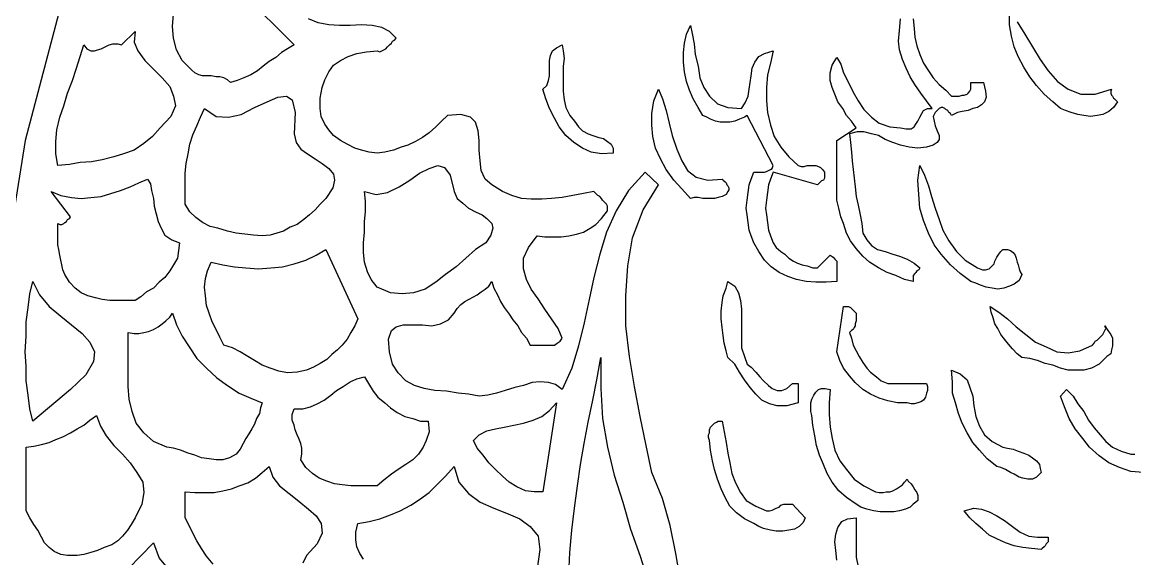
# Model space of a CAD drawing. Extents: x 0.02 to 7.63, y 0.01 to 6.75.
# Drawn here: x 1.181 to 2.335, y 3.242 to 3.798 of the extents above; entities that cross this region are included whole.
import ezdxf

# ---------------------------------------------------------------- set-up
doc = ezdxf.new("R2010")
doc.units = 0
doc.layers.add('1', color=7, linetype='Continuous')

msp = doc.modelspace()

# ---------------------------------------------------------------- linework, layer by layer
for points in [[(2.105, 3.801), (2.106, 3.791), (2.107, 3.782), (2.109, 3.773), (2.112, 3.764), (2.116, 3.755), (2.121, 3.747), (2.126, 3.74), (2.132, 3.733), (2.139, 3.727), (2.145, 3.721), (2.148, 3.721), (2.151, 3.721), (2.153, 3.721), (2.156, 3.722), (2.158, 3.722), (2.161, 3.723), (2.162, 3.724), (2.164, 3.726), (2.165, 3.728), (2.165, 3.735), (2.178, 3.735), (2.18, 3.726), (2.181, 3.72), (2.179, 3.715), (2.176, 3.712), (2.172, 3.709), (2.167, 3.708), (2.162, 3.706), (2.156, 3.705), (2.151, 3.704), (2.145, 3.701), (2.144, 3.703), (2.142, 3.704), (2.141, 3.706), (2.139, 3.707), (2.138, 3.708), (2.136, 3.709), (2.134, 3.709), (2.132, 3.708), (2.128, 3.704), (2.126, 3.7), (2.127, 3.695), (2.128, 3.69), (2.13, 3.685), (2.132, 3.68), (2.132, 3.676), (2.13, 3.673), (2.126, 3.67), (2.119, 3.668), (2.11, 3.667), (2.101, 3.668), (2.092, 3.67), (2.084, 3.673), (2.076, 3.676), (2.069, 3.68), (2.062, 3.682), (2.054, 3.684), (2.047, 3.684), (2.039, 3.682), (2.04, 3.673), (2.041, 3.663), (2.042, 3.654), (2.043, 3.645), (2.044, 3.636), (2.045, 3.627), (2.046, 3.617), (2.048, 3.608), (2.05, 3.598), (2.052, 3.589), (2.053, 3.579), (2.057, 3.572), (2.062, 3.566), (2.068, 3.562), (2.076, 3.56), (2.084, 3.557), (2.091, 3.555), (2.099, 3.552), (2.106, 3.548), (2.112, 3.543), (2.111, 3.541), (2.109, 3.54), (2.108, 3.538), (2.107, 3.537), (2.105, 3.535), (2.105, 3.533), (2.105, 3.531), (2.105, 3.529), (2.096, 3.531), (2.087, 3.535), (2.078, 3.538), (2.069, 3.543), (2.06, 3.549), (2.053, 3.555), (2.046, 3.563), (2.04, 3.571), (2.036, 3.579), (2.033, 3.589), (2.03, 3.596), (2.028, 3.605), (2.026, 3.613), (2.026, 3.622), (2.026, 3.63), (2.026, 3.639), (2.026, 3.649), (2.026, 3.658), (2.026, 3.666), (2.026, 3.675), (2.046, 3.688), (2.041, 3.695), (2.036, 3.701), (2.032, 3.708), (2.027, 3.715), (2.024, 3.723), (2.021, 3.73), (2.019, 3.737), (2.019, 3.745), (2.021, 3.753), (2.026, 3.761), (2.03, 3.754), (2.033, 3.745), (2.038, 3.735), (2.043, 3.725), (2.048, 3.716), (2.054, 3.707), (2.062, 3.699), (2.07, 3.693), (2.081, 3.689), (2.092, 3.688), (2.098, 3.687), (2.103, 3.687), (2.106, 3.689), (2.108, 3.692), (2.11, 3.695), (2.112, 3.699), (2.114, 3.703), (2.116, 3.706), (2.12, 3.708), (2.125, 3.708), (2.119, 3.716), (2.113, 3.724), (2.107, 3.733), (2.102, 3.741), (2.098, 3.75), (2.094, 3.759), (2.091, 3.769), (2.09, 3.778), (2.091, 3.789), (2.092, 3.801)], [(2.311, 3.728), (2.31, 3.726), (2.31, 3.724), (2.311, 3.722), (2.312, 3.721), (2.313, 3.719), (2.314, 3.718), (2.316, 3.716), (2.317, 3.715), (2.313, 3.709), (2.308, 3.705), (2.302, 3.702), (2.296, 3.701), (2.289, 3.7), (2.282, 3.701), (2.276, 3.702), (2.269, 3.704), (2.263, 3.706), (2.258, 3.708), (2.25, 3.715), (2.241, 3.723), (2.233, 3.732), (2.226, 3.741), (2.22, 3.751), (2.214, 3.762), (2.21, 3.772), (2.207, 3.783), (2.205, 3.795), (2.205, 3.807)], [(2.213, 3.798), (2.221, 3.785), (2.229, 3.772), (2.237, 3.759), (2.245, 3.747), (2.255, 3.736), (2.266, 3.728), (2.279, 3.723), (2.294, 3.723), (2.311, 3.728)], [(1.927, 3.708), (1.931, 3.714), (1.934, 3.721), (1.935, 3.728), (1.936, 3.735), (1.937, 3.742), (1.938, 3.75), (1.941, 3.756), (1.945, 3.762), (1.951, 3.765), (1.96, 3.768), (1.957, 3.755), (1.954, 3.743), (1.953, 3.73), (1.953, 3.716), (1.954, 3.704), (1.957, 3.691), (1.961, 3.679), (1.968, 3.668), (1.976, 3.658), (1.986, 3.649), (1.989, 3.648), (1.992, 3.648), (1.995, 3.649), (1.998, 3.649), (2.001, 3.649), (2.004, 3.649), (2.007, 3.648), (2.009, 3.647), (2.011, 3.645), (2.013, 3.642), (2.013, 3.64), (2.013, 3.638), (2.013, 3.636), (2.012, 3.634), (2.01, 3.633), (2.009, 3.632), (2.007, 3.63), (2.006, 3.629), (1.96, 3.642), (1.957, 3.635), (1.955, 3.629), (1.954, 3.621), (1.953, 3.613), (1.952, 3.605), (1.953, 3.598), (1.954, 3.59), (1.955, 3.582), (1.957, 3.576), (1.96, 3.569), (1.963, 3.564), (1.968, 3.56), (1.972, 3.557), (1.976, 3.553), (1.981, 3.55), (1.985, 3.548), (1.99, 3.546), (1.995, 3.545), (2.001, 3.543), (2.006, 3.543), (2.019, 3.556), (2.022, 3.554), (2.024, 3.552), (2.026, 3.55), (2.026, 3.547), (2.026, 3.544), (2.026, 3.541), (2.026, 3.538), (2.026, 3.535), (2.026, 3.532), (2.026, 3.529), (2.015, 3.528), (2.004, 3.528), (1.994, 3.529), (1.984, 3.531), (1.975, 3.534), (1.966, 3.538), (1.958, 3.544), (1.951, 3.551), (1.945, 3.56), (1.94, 3.569), (1.937, 3.576), (1.935, 3.582), (1.934, 3.59), (1.933, 3.598), (1.932, 3.605), (1.933, 3.613), (1.934, 3.621), (1.935, 3.629), (1.937, 3.635), (1.94, 3.642), (1.943, 3.642), (1.946, 3.642), (1.948, 3.642), (1.951, 3.642), (1.953, 3.643), (1.955, 3.644), (1.957, 3.645), (1.959, 3.646), (1.96, 3.649), (1.933, 3.701), (1.93, 3.699), (1.925, 3.697), (1.92, 3.695), (1.915, 3.694), (1.91, 3.694), (1.905, 3.694), (1.9, 3.695), (1.895, 3.697), (1.891, 3.699), (1.887, 3.701), (1.882, 3.709), (1.877, 3.718), (1.873, 3.727), (1.87, 3.736), (1.868, 3.746), (1.867, 3.756), (1.867, 3.766), (1.868, 3.776), (1.87, 3.785), (1.874, 3.794), (1.876, 3.786), (1.878, 3.775), (1.879, 3.764), (1.882, 3.752), (1.884, 3.74), (1.888, 3.73), (1.894, 3.721), (1.902, 3.713), (1.913, 3.709), (1.927, 3.708)], [(1.754, 3.695), (1.758, 3.689), (1.762, 3.685), (1.768, 3.682), (1.773, 3.68), (1.779, 3.678), (1.784, 3.677), (1.788, 3.674), (1.792, 3.671), (1.794, 3.667), (1.794, 3.662), (1.782, 3.661), (1.771, 3.663), (1.762, 3.667), (1.753, 3.673), (1.745, 3.68), (1.738, 3.689), (1.733, 3.698), (1.728, 3.708), (1.724, 3.718), (1.721, 3.728), (1.725, 3.732), (1.727, 3.737), (1.728, 3.742), (1.728, 3.747), (1.728, 3.752), (1.728, 3.758), (1.729, 3.763), (1.731, 3.768), (1.735, 3.771), (1.741, 3.774), (1.742, 3.768), (1.743, 3.76), (1.742, 3.752), (1.742, 3.743), (1.742, 3.735), (1.742, 3.726), (1.743, 3.717), (1.745, 3.709), (1.749, 3.701), (1.754, 3.695)], [(1.907, 3.635), (1.908, 3.634), (1.91, 3.632), (1.911, 3.631), (1.912, 3.629), (1.913, 3.628), (1.914, 3.626), (1.914, 3.624), (1.913, 3.622), (1.911, 3.619), (1.907, 3.617), (1.903, 3.616), (1.899, 3.615), (1.895, 3.615), (1.891, 3.615), (1.887, 3.615), (1.882, 3.616), (1.878, 3.616), (1.874, 3.615), (1.865, 3.625), (1.857, 3.634), (1.849, 3.645), (1.843, 3.656), (1.838, 3.667), (1.835, 3.679), (1.834, 3.691), (1.834, 3.703), (1.836, 3.716), (1.841, 3.728), (1.845, 3.718), (1.849, 3.706), (1.852, 3.693), (1.855, 3.68), (1.86, 3.666), (1.865, 3.654), (1.871, 3.644), (1.88, 3.637), (1.892, 3.634), (1.907, 3.635)], [(2.172, 3.543), (2.177, 3.541), (2.18, 3.541), (2.184, 3.542), (2.186, 3.544), (2.189, 3.547), (2.19, 3.55), (2.192, 3.554), (2.194, 3.557), (2.196, 3.56), (2.198, 3.562), (2.203, 3.562), (2.206, 3.561), (2.209, 3.559), (2.211, 3.556), (2.212, 3.553), (2.213, 3.549), (2.214, 3.546), (2.215, 3.542), (2.216, 3.539), (2.218, 3.536), (2.215, 3.53), (2.21, 3.526), (2.205, 3.524), (2.199, 3.522), (2.193, 3.521), (2.187, 3.522), (2.181, 3.523), (2.175, 3.525), (2.17, 3.527), (2.165, 3.529), (2.154, 3.537), (2.144, 3.546), (2.134, 3.557), (2.127, 3.567), (2.121, 3.579), (2.116, 3.592), (2.112, 3.605), (2.111, 3.619), (2.11, 3.634), (2.112, 3.649), (2.117, 3.639), (2.121, 3.628), (2.124, 3.617), (2.128, 3.605), (2.132, 3.593), (2.136, 3.582), (2.142, 3.571), (2.15, 3.56), (2.159, 3.551), (2.172, 3.543)], [(1.933, 3.443), (1.937, 3.44), (1.942, 3.435), (1.946, 3.43), (1.95, 3.426), (1.955, 3.421), (1.959, 3.418), (1.964, 3.416), (1.969, 3.416), (1.974, 3.418), (1.98, 3.423), (1.986, 3.423), (1.986, 3.403), (1.974, 3.4), (1.964, 3.4), (1.956, 3.402), (1.948, 3.406), (1.942, 3.412), (1.936, 3.419), (1.93, 3.427), (1.925, 3.435), (1.92, 3.443), (1.913, 3.45), (1.911, 3.457), (1.909, 3.465), (1.908, 3.473), (1.907, 3.481), (1.906, 3.49), (1.906, 3.498), (1.907, 3.507), (1.908, 3.514), (1.911, 3.522), (1.913, 3.529), (1.92, 3.524), (1.924, 3.517), (1.926, 3.509), (1.927, 3.5), (1.927, 3.49), (1.927, 3.48), (1.927, 3.47), (1.927, 3.46), (1.93, 3.451), (1.933, 3.443)], [(2.046, 3.496), (2.046, 3.493), (2.046, 3.49), (2.046, 3.488), (2.045, 3.485), (2.045, 3.483), (2.044, 3.481), (2.043, 3.479), (2.041, 3.478), (2.039, 3.476), (2.041, 3.47), (2.043, 3.463), (2.046, 3.457), (2.049, 3.451), (2.053, 3.445), (2.057, 3.439), (2.061, 3.435), (2.067, 3.43), (2.072, 3.426), (2.079, 3.423), (2.119, 3.423), (2.12, 3.42), (2.12, 3.416), (2.119, 3.413), (2.118, 3.409), (2.116, 3.406), (2.113, 3.404), (2.11, 3.403), (2.106, 3.402), (2.103, 3.402), (2.099, 3.403), (2.089, 3.403), (2.079, 3.405), (2.07, 3.408), (2.061, 3.412), (2.053, 3.417), (2.045, 3.424), (2.039, 3.431), (2.033, 3.439), (2.029, 3.447), (2.026, 3.456), (2.033, 3.503), (2.035, 3.503), (2.037, 3.503), (2.038, 3.503), (2.04, 3.502), (2.042, 3.5), (2.043, 3.499), (2.045, 3.497), (2.046, 3.496)], [(2.291, 3.463), (2.293, 3.465), (2.294, 3.467), (2.296, 3.468), (2.298, 3.47), (2.3, 3.472), (2.302, 3.474), (2.303, 3.476), (2.304, 3.478), (2.305, 3.48), (2.304, 3.483), (2.307, 3.478), (2.31, 3.474), (2.312, 3.47), (2.312, 3.466), (2.312, 3.462), (2.311, 3.458), (2.31, 3.454), (2.306, 3.451), (2.302, 3.447), (2.298, 3.443), (2.29, 3.439), (2.282, 3.437), (2.274, 3.437), (2.266, 3.437), (2.258, 3.439), (2.25, 3.442), (2.242, 3.444), (2.234, 3.447), (2.226, 3.449), (2.218, 3.45), (2.213, 3.454), (2.208, 3.459), (2.204, 3.464), (2.2, 3.469), (2.196, 3.474), (2.193, 3.48), (2.19, 3.485), (2.188, 3.491), (2.186, 3.497), (2.185, 3.503), (2.194, 3.497), (2.203, 3.49), (2.212, 3.482), (2.222, 3.474), (2.232, 3.466), (2.243, 3.461), (2.254, 3.456), (2.266, 3.455), (2.278, 3.457), (2.291, 3.463)], [(2.198, 3.357), (2.203, 3.356), (2.209, 3.355), (2.214, 3.353), (2.22, 3.351), (2.225, 3.349), (2.229, 3.346), (2.233, 3.343), (2.236, 3.339), (2.237, 3.335), (2.238, 3.331), (2.233, 3.326), (2.229, 3.324), (2.224, 3.324), (2.219, 3.325), (2.215, 3.326), (2.21, 3.329), (2.206, 3.331), (2.201, 3.334), (2.196, 3.336), (2.192, 3.337), (2.182, 3.345), (2.174, 3.354), (2.167, 3.362), (2.161, 3.372), (2.156, 3.382), (2.152, 3.392), (2.149, 3.403), (2.146, 3.413), (2.146, 3.425), (2.145, 3.437), (2.154, 3.433), (2.161, 3.427), (2.164, 3.419), (2.167, 3.41), (2.168, 3.4), (2.17, 3.389), (2.174, 3.379), (2.179, 3.37), (2.187, 3.363), (2.198, 3.357)], [(2.019, 3.417), (2.018, 3.403), (2.018, 3.391), (2.019, 3.378), (2.021, 3.366), (2.024, 3.354), (2.029, 3.343), (2.036, 3.334), (2.044, 3.324), (2.054, 3.317), (2.066, 3.311), (2.07, 3.31), (2.074, 3.31), (2.077, 3.311), (2.081, 3.311), (2.084, 3.312), (2.088, 3.314), (2.091, 3.316), (2.094, 3.318), (2.096, 3.321), (2.099, 3.324), (2.1, 3.322), (2.103, 3.319), (2.105, 3.316), (2.107, 3.313), (2.109, 3.31), (2.11, 3.307), (2.11, 3.305), (2.11, 3.302), (2.108, 3.3), (2.105, 3.298), (2.102, 3.295), (2.097, 3.293), (2.091, 3.291), (2.085, 3.29), (2.078, 3.29), (2.071, 3.29), (2.064, 3.291), (2.057, 3.293), (2.051, 3.295), (2.046, 3.298), (2.036, 3.305), (2.028, 3.312), (2.021, 3.321), (2.016, 3.33), (2.012, 3.339), (2.008, 3.349), (2.005, 3.359), (2.003, 3.369), (2.001, 3.38), (2, 3.39), (1.999, 3.394), (1.999, 3.399), (1.999, 3.403), (2, 3.407), (2.002, 3.411), (2.004, 3.414), (2.007, 3.417), (2.01, 3.418), (2.014, 3.418), (2.019, 3.417)], [(2.344, 3.331), (2.331, 3.332), (2.319, 3.336), (2.308, 3.341), (2.298, 3.348), (2.288, 3.357), (2.281, 3.366), (2.273, 3.376), (2.267, 3.387), (2.262, 3.399), (2.258, 3.41), (2.264, 3.417), (2.271, 3.41), (2.276, 3.402), (2.282, 3.394), (2.287, 3.385), (2.293, 3.377), (2.299, 3.37), (2.305, 3.363), (2.312, 3.357), (2.321, 3.353), (2.331, 3.35)], [(1.953, 3.291), (1.956, 3.291), (1.959, 3.292), (1.961, 3.293), (1.963, 3.294), (1.966, 3.295), (1.968, 3.297), (1.971, 3.298), (1.973, 3.298), (1.976, 3.298), (1.98, 3.298), (1.993, 3.284), (1.991, 3.279), (1.987, 3.275), (1.982, 3.272), (1.976, 3.271), (1.97, 3.27), (1.963, 3.27), (1.957, 3.271), (1.95, 3.273), (1.945, 3.275), (1.94, 3.278), (1.93, 3.283), (1.922, 3.289), (1.915, 3.296), (1.91, 3.305), (1.906, 3.314), (1.902, 3.324), (1.899, 3.334), (1.897, 3.343), (1.895, 3.354), (1.894, 3.364), (1.893, 3.367), (1.893, 3.37), (1.894, 3.372), (1.894, 3.375), (1.895, 3.378), (1.897, 3.38), (1.899, 3.382), (1.901, 3.383), (1.903, 3.384), (1.907, 3.384), (1.909, 3.373), (1.911, 3.362), (1.913, 3.351), (1.915, 3.341), (1.917, 3.33), (1.921, 3.32), (1.926, 3.31), (1.932, 3.302), (1.942, 3.296), (1.953, 3.291)], [(2.331, 3.35), (2.335, 3.35)], [(2.238, 3.251), (2.228, 3.252), (2.219, 3.253), (2.21, 3.255), (2.201, 3.258), (2.192, 3.262), (2.184, 3.266), (2.177, 3.272), (2.17, 3.278), (2.164, 3.284), (2.158, 3.291), (2.168, 3.294), (2.176, 3.293), (2.184, 3.29), (2.192, 3.286), (2.2, 3.281), (2.208, 3.275), (2.216, 3.269), (2.225, 3.265), (2.234, 3.264), (2.245, 3.264), (2.245, 3.262), (2.245, 3.26), (2.245, 3.259), (2.243, 3.257), (2.242, 3.255), (2.241, 3.254), (2.239, 3.252), (2.238, 3.251)], [(2.026, 3.24), (2.025, 3.25), (2.024, 3.259), (2.025, 3.267), (2.027, 3.274), (2.031, 3.28), (2.037, 3.283), (2.046, 3.284)], [(2.046, 3.284), (2.046, 3.274), (2.046, 3.264), (2.046, 3.253), (2.046, 3.243), (2.048, 3.233)]]:
    msp.add_lwpolyline(points)
at = {"layer": '1'}
for points in [[(1.144, 4.165), (1.268, 4.289), (1.398, 4.404), (1.534, 4.509), (1.677, 4.603), (1.827, 4.682), (1.71, 4.576), (1.602, 4.465), (1.503, 4.348), (1.415, 4.224), (1.338, 4.094), (1.274, 3.96), (1.222, 3.819), (1.184, 3.675), (1.16, 3.525)], [(1.41, 3.827), (1.463, 3.774), (1.456, 3.77), (1.45, 3.766), (1.444, 3.761), (1.437, 3.757), (1.431, 3.752), (1.425, 3.747), (1.418, 3.743), (1.411, 3.74), (1.404, 3.737), (1.397, 3.735), (1.394, 3.738), (1.39, 3.74), (1.386, 3.741), (1.382, 3.741), (1.377, 3.742), (1.373, 3.742), (1.368, 3.742), (1.364, 3.743), (1.36, 3.745), (1.357, 3.748), (1.347, 3.758), (1.341, 3.769), (1.338, 3.781), (1.337, 3.793), (1.338, 3.806)], [(1.864, 3.217), (1.859, 3.247), (1.853, 3.276), (1.845, 3.304), (1.834, 3.331), (1.828, 3.359), (1.822, 3.389), (1.816, 3.42), (1.811, 3.451), (1.807, 3.483), (1.807, 3.514), (1.809, 3.545), (1.814, 3.574), (1.825, 3.603), (1.841, 3.629), (1.827, 3.642), (1.81, 3.623), (1.797, 3.602), (1.787, 3.58), (1.78, 3.557), (1.774, 3.533), (1.769, 3.51), (1.764, 3.486), (1.758, 3.462), (1.751, 3.439), (1.741, 3.417), (1.734, 3.422), (1.727, 3.424), (1.718, 3.425), (1.71, 3.424), (1.701, 3.421), (1.692, 3.419), (1.682, 3.416), (1.673, 3.413), (1.664, 3.411), (1.655, 3.41), (1.644, 3.412), (1.633, 3.413), (1.621, 3.415), (1.609, 3.416), (1.598, 3.418), (1.588, 3.421), (1.579, 3.426), (1.571, 3.434), (1.565, 3.443), (1.562, 3.456), (1.561, 3.469), (1.564, 3.478), (1.569, 3.482), (1.576, 3.484), (1.586, 3.484), (1.596, 3.484), (1.606, 3.483), (1.615, 3.485), (1.623, 3.489), (1.629, 3.496), (1.632, 3.501), (1.636, 3.505), (1.64, 3.508), (1.644, 3.51), (1.649, 3.513), (1.653, 3.515), (1.657, 3.518), (1.661, 3.521), (1.665, 3.524), (1.668, 3.529), (1.67, 3.522), (1.674, 3.515), (1.677, 3.508), (1.681, 3.502), (1.686, 3.495), (1.69, 3.489), (1.695, 3.483), (1.699, 3.476), (1.704, 3.47), (1.708, 3.463), (1.711, 3.463), (1.715, 3.463), (1.719, 3.463), (1.723, 3.463), (1.726, 3.463), (1.73, 3.463), (1.733, 3.463), (1.736, 3.465), (1.739, 3.467), (1.741, 3.47), (1.737, 3.48), (1.73, 3.49), (1.723, 3.5), (1.716, 3.511), (1.709, 3.521), (1.704, 3.531), (1.701, 3.542), (1.701, 3.553), (1.706, 3.564), (1.715, 3.576), (1.723, 3.575), (1.732, 3.575), (1.74, 3.575), (1.748, 3.576), (1.756, 3.578), (1.763, 3.58), (1.77, 3.584), (1.776, 3.588), (1.782, 3.594), (1.788, 3.602), (1.788, 3.605), (1.788, 3.607), (1.787, 3.609), (1.785, 3.611), (1.783, 3.613), (1.782, 3.615), (1.78, 3.617), (1.778, 3.618), (1.776, 3.62), (1.774, 3.622), (1.763, 3.62), (1.752, 3.618), (1.741, 3.616), (1.73, 3.615), (1.72, 3.614), (1.709, 3.614), (1.699, 3.615), (1.689, 3.618), (1.679, 3.622), (1.668, 3.629), (1.661, 3.635), (1.657, 3.644), (1.656, 3.654), (1.655, 3.665), (1.655, 3.675), (1.654, 3.685), (1.651, 3.694), (1.646, 3.699), (1.636, 3.702), (1.622, 3.701), (1.616, 3.695), (1.61, 3.689), (1.603, 3.683), (1.596, 3.678), (1.589, 3.674), (1.581, 3.67), (1.574, 3.668), (1.566, 3.665), (1.557, 3.663), (1.549, 3.662), (1.541, 3.663), (1.533, 3.665), (1.526, 3.667), (1.518, 3.671), (1.511, 3.675), (1.504, 3.68), (1.499, 3.686), (1.495, 3.692), (1.491, 3.7), (1.49, 3.708), (1.49, 3.719), (1.492, 3.73), (1.495, 3.738), (1.499, 3.746), (1.504, 3.753), (1.511, 3.758), (1.519, 3.762), (1.528, 3.765), (1.538, 3.767), (1.549, 3.768), (1.552, 3.767), (1.554, 3.768), (1.556, 3.769), (1.558, 3.77), (1.56, 3.772), (1.562, 3.774), (1.564, 3.776), (1.565, 3.778), (1.567, 3.779), (1.569, 3.781), (1.562, 3.788), (1.554, 3.792), (1.544, 3.794), (1.533, 3.795), (1.521, 3.794), (1.51, 3.794), (1.499, 3.795), (1.488, 3.797), (1.478, 3.801)], [(1.324, 3.688), (1.316, 3.679), (1.307, 3.672), (1.297, 3.665), (1.286, 3.661), (1.276, 3.658), (1.264, 3.655), (1.253, 3.653), (1.241, 3.652), (1.23, 3.65), (1.218, 3.649), (1.216, 3.661), (1.216, 3.674), (1.217, 3.686), (1.22, 3.699), (1.224, 3.711), (1.228, 3.724), (1.233, 3.737), (1.237, 3.749), (1.241, 3.762), (1.245, 3.774), (1.248, 3.77), (1.252, 3.768), (1.256, 3.768), (1.259, 3.769), (1.263, 3.77), (1.267, 3.772), (1.271, 3.774), (1.275, 3.775), (1.28, 3.775), (1.284, 3.774), (1.298, 3.788), (1.297, 3.777), (1.301, 3.768), (1.308, 3.758), (1.317, 3.749), (1.326, 3.74), (1.334, 3.731), (1.338, 3.721), (1.34, 3.711), (1.335, 3.7), (1.324, 3.688)], [(1.463, 3.682), (1.465, 3.673), (1.47, 3.666), (1.477, 3.661), (1.485, 3.656), (1.492, 3.651), (1.499, 3.646), (1.504, 3.64), (1.505, 3.634), (1.503, 3.626), (1.496, 3.615), (1.49, 3.609), (1.485, 3.603), (1.479, 3.598), (1.473, 3.593), (1.466, 3.588), (1.459, 3.585), (1.452, 3.581), (1.445, 3.579), (1.438, 3.577), (1.43, 3.576), (1.421, 3.577), (1.412, 3.578), (1.403, 3.579), (1.394, 3.581), (1.384, 3.584), (1.376, 3.586), (1.368, 3.59), (1.361, 3.595), (1.355, 3.601), (1.35, 3.609), (1.35, 3.62), (1.35, 3.631), (1.35, 3.641), (1.351, 3.651), (1.353, 3.661), (1.355, 3.671), (1.358, 3.681), (1.362, 3.69), (1.366, 3.699), (1.37, 3.708), (1.382, 3.7), (1.395, 3.699), (1.408, 3.702), (1.422, 3.709), (1.435, 3.715), (1.446, 3.72), (1.455, 3.721), (1.461, 3.717), (1.464, 3.704), (1.463, 3.682)], [(1.629, 3.622), (1.632, 3.615), (1.638, 3.61), (1.644, 3.605), (1.651, 3.601), (1.658, 3.598), (1.663, 3.594), (1.668, 3.589), (1.669, 3.584), (1.667, 3.577), (1.662, 3.569), (1.651, 3.562), (1.641, 3.553), (1.631, 3.544), (1.62, 3.536), (1.61, 3.528), (1.599, 3.521), (1.587, 3.517), (1.575, 3.516), (1.563, 3.517), (1.549, 3.523), (1.543, 3.531), (1.539, 3.539), (1.536, 3.549), (1.535, 3.559), (1.535, 3.569), (1.536, 3.58), (1.536, 3.591), (1.537, 3.601), (1.537, 3.612), (1.536, 3.622), (1.548, 3.619), (1.56, 3.621), (1.572, 3.627), (1.583, 3.634), (1.593, 3.641), (1.603, 3.646), (1.612, 3.649), (1.619, 3.647), (1.625, 3.639), (1.629, 3.622)], [(1.344, 3.569), (1.343, 3.561), (1.342, 3.553), (1.338, 3.546), (1.334, 3.54), (1.329, 3.533), (1.323, 3.528), (1.317, 3.522), (1.31, 3.518), (1.304, 3.513), (1.298, 3.509), (1.289, 3.509), (1.281, 3.509), (1.272, 3.509), (1.264, 3.51), (1.257, 3.512), (1.249, 3.514), (1.242, 3.517), (1.236, 3.522), (1.23, 3.528), (1.225, 3.536), (1.223, 3.541), (1.222, 3.546), (1.221, 3.551), (1.22, 3.556), (1.219, 3.562), (1.218, 3.567), (1.218, 3.572), (1.218, 3.578), (1.218, 3.583), (1.218, 3.589), (1.22, 3.588), (1.222, 3.588), (1.224, 3.589), (1.225, 3.59), (1.227, 3.591), (1.228, 3.593), (1.23, 3.594), (1.231, 3.596), (1.211, 3.622), (1.221, 3.618), (1.232, 3.616), (1.242, 3.615), (1.252, 3.616), (1.263, 3.617), (1.273, 3.62), (1.283, 3.623), (1.293, 3.627), (1.302, 3.631), (1.311, 3.635), (1.314, 3.63), (1.315, 3.623), (1.317, 3.615), (1.318, 3.607), (1.32, 3.599), (1.322, 3.591), (1.325, 3.584), (1.329, 3.577), (1.336, 3.572), (1.344, 3.569)], [(1.529, 3.49), (1.526, 3.483), (1.522, 3.476), (1.518, 3.469), (1.513, 3.463), (1.508, 3.458), (1.502, 3.453), (1.497, 3.448), (1.49, 3.444), (1.483, 3.44), (1.476, 3.437), (1.466, 3.435), (1.456, 3.434), (1.447, 3.436), (1.438, 3.439), (1.43, 3.442), (1.422, 3.447), (1.415, 3.451), (1.407, 3.456), (1.399, 3.46), (1.39, 3.463), (1.386, 3.471), (1.382, 3.479), (1.378, 3.487), (1.375, 3.496), (1.372, 3.504), (1.371, 3.514), (1.37, 3.523), (1.371, 3.532), (1.373, 3.54), (1.377, 3.549), (1.389, 3.546), (1.401, 3.544), (1.413, 3.543), (1.426, 3.542), (1.439, 3.543), (1.451, 3.544), (1.463, 3.547), (1.475, 3.551), (1.486, 3.556), (1.496, 3.562), (1.529, 3.49)], [(1.231, 3.417), (1.192, 3.384), (1.189, 3.397), (1.187, 3.411), (1.185, 3.426), (1.185, 3.441), (1.184, 3.456), (1.185, 3.472), (1.185, 3.487), (1.187, 3.502), (1.189, 3.516), (1.192, 3.529), (1.199, 3.515), (1.209, 3.503), (1.221, 3.493), (1.232, 3.484), (1.243, 3.475), (1.251, 3.466), (1.256, 3.456), (1.255, 3.446), (1.247, 3.432), (1.231, 3.417)], [(1.43, 3.403), (1.428, 3.398), (1.427, 3.392), (1.424, 3.387), (1.422, 3.381), (1.419, 3.376), (1.416, 3.371), (1.413, 3.366), (1.41, 3.361), (1.407, 3.355), (1.403, 3.35), (1.396, 3.346), (1.389, 3.344), (1.382, 3.344), (1.375, 3.345), (1.367, 3.346), (1.36, 3.349), (1.353, 3.351), (1.345, 3.354), (1.338, 3.356), (1.331, 3.357), (1.317, 3.363), (1.307, 3.372), (1.299, 3.382), (1.295, 3.394), (1.292, 3.407), (1.291, 3.42), (1.291, 3.435), (1.291, 3.449), (1.291, 3.463), (1.291, 3.476), (1.297, 3.475), (1.302, 3.475), (1.307, 3.476), (1.312, 3.477), (1.317, 3.479), (1.322, 3.482), (1.326, 3.485), (1.33, 3.488), (1.334, 3.492), (1.337, 3.496), (1.341, 3.484), (1.347, 3.472), (1.354, 3.461), (1.362, 3.449), (1.372, 3.439), (1.383, 3.429), (1.394, 3.421), (1.406, 3.413), (1.418, 3.408), (1.43, 3.403)], [(1.748, 3.225), (1.749, 3.248), (1.751, 3.271), (1.754, 3.294), (1.757, 3.317), (1.76, 3.339), (1.764, 3.361), (1.768, 3.383), (1.773, 3.406), (1.777, 3.427), (1.781, 3.45), (1.781, 3.418), (1.783, 3.387), (1.788, 3.357), (1.795, 3.328), (1.804, 3.3), (1.812, 3.272), (1.822, 3.244), (1.831, 3.216)], [(1.602, 3.384), (1.603, 3.373), (1.6, 3.364), (1.597, 3.357), (1.592, 3.35), (1.586, 3.344), (1.579, 3.339), (1.571, 3.334), (1.564, 3.329), (1.556, 3.323), (1.549, 3.317), (1.54, 3.317), (1.531, 3.317), (1.522, 3.317), (1.513, 3.318), (1.505, 3.319), (1.497, 3.322), (1.489, 3.325), (1.482, 3.33), (1.475, 3.336), (1.47, 3.344), (1.471, 3.35), (1.471, 3.356), (1.47, 3.361), (1.468, 3.366), (1.466, 3.37), (1.464, 3.375), (1.463, 3.38), (1.461, 3.385), (1.461, 3.391), (1.463, 3.397), (1.472, 3.397), (1.48, 3.399), (1.487, 3.402), (1.494, 3.406), (1.501, 3.411), (1.507, 3.416), (1.514, 3.42), (1.521, 3.425), (1.528, 3.428), (1.536, 3.43), (1.54, 3.423), (1.545, 3.415), (1.55, 3.409), (1.557, 3.403), (1.563, 3.398), (1.57, 3.393), (1.578, 3.389), (1.586, 3.387), (1.594, 3.384), (1.602, 3.384)], [(1.721, 3.311), (1.712, 3.311), (1.703, 3.312), (1.694, 3.316), (1.686, 3.321), (1.679, 3.327), (1.672, 3.334), (1.665, 3.341), (1.659, 3.349), (1.653, 3.356), (1.649, 3.364), (1.655, 3.37), (1.663, 3.374), (1.672, 3.376), (1.681, 3.378), (1.691, 3.38), (1.701, 3.382), (1.711, 3.385), (1.72, 3.389), (1.728, 3.395), (1.735, 3.403), (1.721, 3.311)], [(1.298, 3.284), (1.294, 3.277), (1.29, 3.271), (1.285, 3.265), (1.28, 3.26), (1.274, 3.256), (1.266, 3.253), (1.259, 3.25), (1.252, 3.248), (1.245, 3.246), (1.238, 3.245), (1.228, 3.245), (1.221, 3.246), (1.214, 3.249), (1.209, 3.253), (1.204, 3.258), (1.201, 3.264), (1.197, 3.271), (1.193, 3.277), (1.189, 3.284), (1.185, 3.291), (1.185, 3.357), (1.193, 3.358), (1.201, 3.36), (1.209, 3.362), (1.216, 3.365), (1.223, 3.368), (1.231, 3.372), (1.238, 3.376), (1.245, 3.38), (1.251, 3.385), (1.258, 3.39), (1.262, 3.379), (1.268, 3.369), (1.276, 3.359), (1.285, 3.35), (1.293, 3.341), (1.3, 3.331), (1.306, 3.321), (1.307, 3.31), (1.305, 3.298), (1.298, 3.284)], [(1.379, 3.236), (1.372, 3.244), (1.367, 3.252), (1.362, 3.26), (1.358, 3.268), (1.354, 3.276), (1.35, 3.284), (1.35, 3.311), (1.36, 3.31), (1.37, 3.31), (1.38, 3.31), (1.389, 3.312), (1.398, 3.314), (1.406, 3.317), (1.415, 3.32), (1.423, 3.325), (1.43, 3.331), (1.437, 3.337), (1.441, 3.326), (1.448, 3.317), (1.458, 3.309), (1.468, 3.301), (1.478, 3.293), (1.486, 3.286), (1.491, 3.278), (1.492, 3.268), (1.487, 3.257), (1.476, 3.245)], [(1.535, 3.241), (1.531, 3.247), (1.528, 3.254), (1.527, 3.261), (1.527, 3.269), (1.529, 3.278), (1.541, 3.28), (1.552, 3.283), (1.563, 3.287), (1.573, 3.291), (1.584, 3.297), (1.593, 3.303), (1.603, 3.31), (1.612, 3.319), (1.62, 3.327), (1.629, 3.337), (1.634, 3.321), (1.644, 3.309), (1.656, 3.3), (1.67, 3.294), (1.685, 3.288), (1.697, 3.283), (1.708, 3.275), (1.716, 3.265), (1.718, 3.251), (1.715, 3.231)], [(1.278, 3.218), (1.317, 3.258), (1.323, 3.242), (1.333, 3.23)], [(1.476, 3.245), (1.472, 3.237)]]:
    msp.add_lwpolyline(points, dxfattribs=at)

doc.saveas('drawing.dxf')
